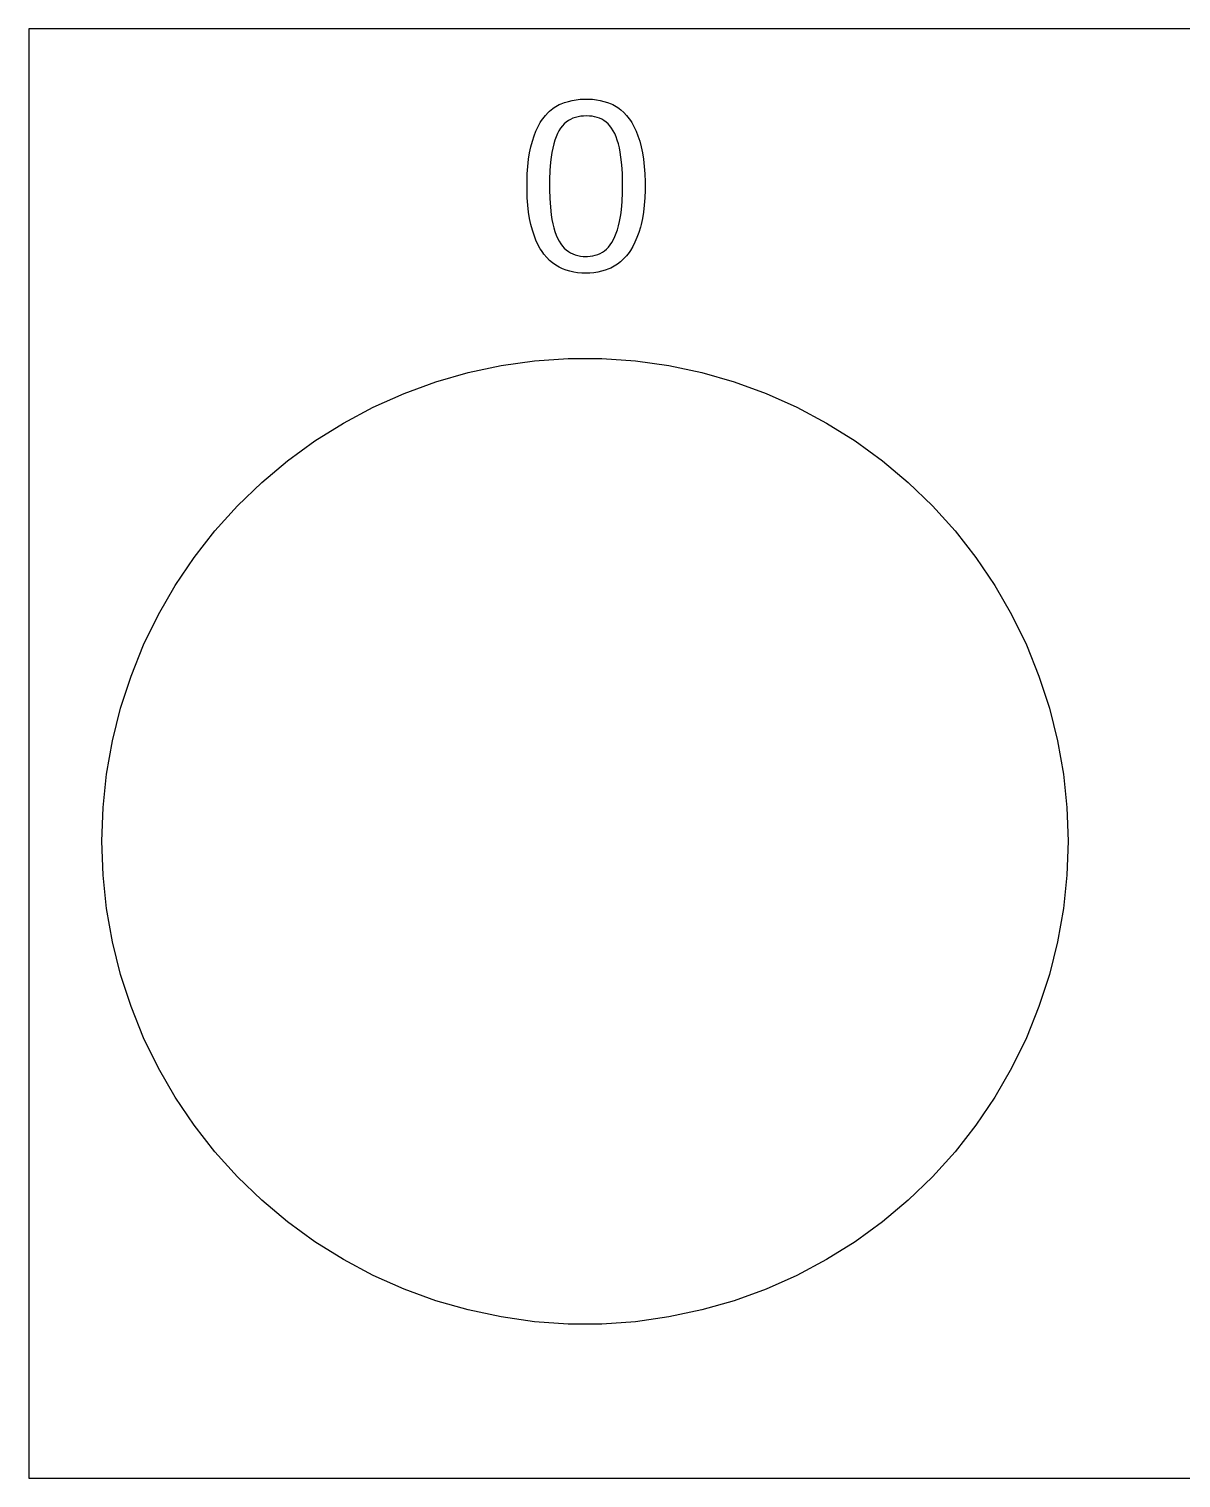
# Model space of a CAD drawing. Header units: metres. Extents: x -123 to 156, y -16 to 16.
# Drawn here: x -122.66 to -96.43, y -16.5 to 16.5 of the extents above; entities that cross this region are included whole.
import ezdxf

# ---------------------------------------------------------------- set-up
doc = ezdxf.new("R2010")
doc.units = ezdxf.units.M

msp = doc.modelspace()

# ---------------------------------------------------------------- linework, layer by layer
for p, q in [((155.66, 16.5), (-122.66, 16.5)), ((-122.66, 16.5), (-122.66, -16.5)), ((-110.464, 14.8267), (-110.379, 14.8522)), ((-110.379, 14.8522), (-110.291, 14.8727)), ((-110.291, 14.8727), (-110.201, 14.888)), ((-110.201, 14.888), (-110.109, 14.8982)), ((-110.109, 14.8982), (-110.014, 14.9034)), ((-110.014, 14.9034), (-109.92, 14.9034)), ((-109.92, 14.9034), (-109.83, 14.8982)), ((-109.83, 14.8982), (-109.741, 14.888)), ((-109.741, 14.888), (-109.655, 14.8727)), ((-109.655, 14.8727), (-109.57, 14.8522)), ((-109.57, 14.8522), (-109.487, 14.8267)), ((-110.963, 14.4541), (-110.903, 14.53)), ((-110.903, 14.53), (-110.839, 14.5984)), ((-110.839, 14.5984), (-110.805, 14.6298)), ((-110.805, 14.6298), (-110.771, 14.6592)), ((-110.771, 14.6592), (-110.736, 14.6867)), ((-110.736, 14.6867), (-110.7, 14.7124)), ((-110.7, 14.7124), (-110.663, 14.7361)), ((-110.663, 14.7361), (-110.625, 14.7579)), ((-110.625, 14.7579), (-110.586, 14.7778)), ((-110.586, 14.7778), (-110.546, 14.7959)), ((-110.546, 14.7959), (-110.464, 14.8267)), ((-109.965, 14.52), (-110.033, 14.5178)), ((-109.901, 14.5179), (-109.965, 14.52)), ((-109.487, 14.8267), (-109.406, 14.7959)), ((-109.406, 14.7959), (-109.367, 14.7778)), ((-109.367, 14.7778), (-109.329, 14.7579)), ((-109.329, 14.7579), (-109.291, 14.7361)), ((-109.291, 14.7361), (-109.254, 14.7124)), ((-109.254, 14.7124), (-109.219, 14.6867)), ((-109.219, 14.6867), (-109.184, 14.6592)), ((-109.184, 14.6592), (-109.117, 14.5984)), ((-109.117, 14.5984), (-109.053, 14.53)), ((-109.053, 14.53), (-108.993, 14.4541)), ((-111.118, 14.1754), (-111.07, 14.2769)), ((-111.07, 14.2769), (-111.019, 14.3698)), ((-111.019, 14.3698), (-110.991, 14.413)), ((-110.991, 14.413), (-110.963, 14.4541)), ((-110.556, 14.2393), (-110.593, 14.181)), ((-110.516, 14.2918), (-110.556, 14.2393)), ((-110.473, 14.3382), (-110.516, 14.2918)), ((-110.427, 14.3788), (-110.473, 14.3382)), ((-110.379, 14.4134), (-110.427, 14.3788)), ((-110.328, 14.442), (-110.379, 14.4134)), ((-110.275, 14.4658), (-110.328, 14.442)), ((-110.218, 14.4853), (-110.275, 14.4658)), ((-110.159, 14.5005), (-110.218, 14.4853)), ((-110.097, 14.5113), (-110.159, 14.5005)), ((-110.033, 14.5178), (-110.097, 14.5113)), ((-109.84, 14.5116), (-109.901, 14.5179)), ((-109.781, 14.501), (-109.84, 14.5116)), ((-109.724, 14.4862), (-109.781, 14.501)), ((-109.669, 14.4672), (-109.724, 14.4862)), ((-109.617, 14.444), (-109.669, 14.4672)), ((-109.568, 14.4157), (-109.617, 14.444)), ((-109.52, 14.3813), (-109.568, 14.4157)), ((-109.476, 14.341), (-109.52, 14.3813)), ((-109.434, 14.2947), (-109.476, 14.341)), ((-109.395, 14.2423), (-109.434, 14.2947)), ((-109.358, 14.184), (-109.395, 14.2423)), ((-108.993, 14.4541), (-108.964, 14.413)), ((-108.964, 14.413), (-108.937, 14.3698)), ((-108.937, 14.3698), (-108.885, 14.2769)), ((-108.885, 14.2769), (-108.837, 14.1754)), ((-111.234, 13.8191), (-111.199, 13.9466)), ((-111.199, 13.9466), (-111.161, 14.0653)), ((-111.161, 14.0653), (-111.118, 14.1754)), ((-110.712, 13.8806), (-110.735, 13.7882)), ((-110.687, 13.966), (-110.712, 13.8806)), ((-110.659, 14.0445), (-110.687, 13.966)), ((-110.627, 14.1162), (-110.659, 14.0445)), ((-110.593, 14.181), (-110.627, 14.1162)), ((-109.324, 14.1192), (-109.358, 14.184)), ((-109.293, 14.0474), (-109.324, 14.1192)), ((-109.265, 13.9688), (-109.293, 14.0474)), ((-109.24, 13.8831), (-109.265, 13.9688)), ((-109.218, 13.7905), (-109.24, 13.8831)), ((-108.837, 14.1754), (-108.794, 14.0653)), ((-108.794, 14.0653), (-108.755, 13.9466)), ((-108.755, 13.9466), (-108.72, 13.8191)), ((-111.302, 13.3708), (-111.285, 13.5314)), ((-111.285, 13.5314), (-111.262, 13.6809)), ((-111.262, 13.6809), (-111.234, 13.8191)), ((-110.771, 13.582), (-110.784, 13.4666)), ((-110.754, 13.689), (-110.771, 13.582)), ((-110.735, 13.7882), (-110.754, 13.689)), ((-109.198, 13.691), (-109.218, 13.7905)), ((-109.182, 13.584), (-109.198, 13.691)), ((-109.163, 13.4072), (-109.182, 13.584)), ((-108.72, 13.8191), (-108.705, 13.7514)), ((-108.705, 13.7514), (-108.691, 13.6809)), ((-108.691, 13.6809), (-108.668, 13.5314)), ((-108.668, 13.5314), (-108.65, 13.3708)), ((-111.314, 13.1989), (-111.302, 13.3708)), ((-110.799, 13.2773), (-110.807, 13.0687)), ((-110.784, 13.4666), (-110.799, 13.2773)), ((-109.15, 13.211), (-109.163, 13.4072)), ((-109.145, 12.9952), (-109.15, 13.211)), ((-108.65, 13.3708), (-108.639, 13.1989)), ((-111.319, 13.0158), (-111.314, 13.1989)), ((-111.319, 12.8282), (-111.319, 13.0158)), ((-110.807, 13.0687), (-110.808, 12.8453)), ((-109.146, 12.7736), (-109.145, 12.9952)), ((-108.639, 13.1989), (-108.633, 13.0158)), ((-108.633, 13.0158), (-108.633, 12.8286)), ((-111.314, 12.6522), (-111.319, 12.8282)), ((-111.302, 12.4861), (-111.314, 12.6522)), ((-110.808, 12.8453), (-110.802, 12.636)), ((-110.802, 12.636), (-110.789, 12.4443)), ((-109.17, 12.3843), (-109.154, 12.5701)), ((-109.154, 12.5701), (-109.146, 12.7736)), ((-108.639, 12.6531), (-108.651, 12.4874)), ((-108.633, 12.8286), (-108.639, 12.6531)), ((-111.285, 12.3299), (-111.302, 12.4861)), ((-111.262, 12.1837), (-111.285, 12.3299)), ((-110.789, 12.4443), (-110.77, 12.2702)), ((-110.77, 12.2702), (-110.753, 12.164)), ((-109.213, 12.1137), (-109.185, 12.2702)), ((-109.185, 12.2702), (-109.17, 12.3843)), ((-108.668, 12.3316), (-108.692, 12.1856)), ((-108.651, 12.4874), (-108.668, 12.3316)), ((-111.234, 12.0474), (-111.262, 12.1837)), ((-111.199, 11.9208), (-111.234, 12.0474)), ((-111.161, 11.8026), (-111.199, 11.9208)), ((-110.753, 12.164), (-110.733, 12.065)), ((-110.733, 12.065), (-110.71, 11.9727)), ((-110.71, 11.9727), (-110.684, 11.887)), ((-110.684, 11.887), (-110.656, 11.808)), ((-109.288, 11.8467), (-109.26, 11.929)), ((-109.26, 11.929), (-109.235, 12.018)), ((-109.235, 12.018), (-109.213, 12.1137)), ((-108.738, 11.985), (-108.775, 11.8627)), ((-108.721, 12.0494), (-108.738, 11.985)), ((-108.692, 12.1856), (-108.721, 12.0494)), ((-111.118, 11.6925), (-111.161, 11.8026)), ((-111.071, 11.5905), (-111.118, 11.6925)), ((-111.019, 11.4966), (-111.071, 11.5905)), ((-110.656, 11.808), (-110.624, 11.7357)), ((-110.624, 11.7357), (-110.59, 11.67)), ((-110.59, 11.67), (-110.553, 11.6106)), ((-110.553, 11.6106), (-110.514, 11.557)), ((-110.514, 11.557), (-110.471, 11.5092)), ((-109.466, 11.5324), (-109.425, 11.5831)), ((-109.425, 11.5831), (-109.386, 11.6396)), ((-109.386, 11.6396), (-109.351, 11.702)), ((-109.351, 11.702), (-109.318, 11.771)), ((-109.318, 11.771), (-109.288, 11.8467)), ((-108.863, 11.6422), (-108.913, 11.5441)), ((-108.817, 11.7484), (-108.863, 11.6422)), ((-108.775, 11.8627), (-108.817, 11.7484)), ((-110.992, 11.4527), (-111.019, 11.4966)), ((-110.964, 11.4108), (-110.992, 11.4527)), ((-110.934, 11.371), (-110.964, 11.4108)), ((-110.872, 11.2973), (-110.934, 11.371)), ((-110.807, 11.2308), (-110.872, 11.2973)), ((-110.738, 11.1715), (-110.807, 11.2308)), ((-110.471, 11.5092), (-110.427, 11.4673)), ((-110.427, 11.4673), (-110.379, 11.4312)), ((-110.379, 11.4312), (-110.329, 11.401)), ((-110.329, 11.401), (-110.276, 11.3762)), ((-110.276, 11.3762), (-110.221, 11.356)), ((-110.221, 11.356), (-110.163, 11.3402)), ((-110.163, 11.3402), (-110.103, 11.329)), ((-110.103, 11.329), (-110.041, 11.3222)), ((-110.041, 11.3222), (-109.976, 11.32)), ((-109.976, 11.32), (-109.944, 11.3206)), ((-109.944, 11.3206), (-109.883, 11.3251)), ((-109.883, 11.3251), (-109.823, 11.3341)), ((-109.823, 11.3341), (-109.765, 11.3475)), ((-109.765, 11.3475), (-109.71, 11.3656)), ((-109.71, 11.3656), (-109.656, 11.3881)), ((-109.656, 11.3881), (-109.605, 11.4154)), ((-109.605, 11.4154), (-109.556, 11.4485)), ((-109.556, 11.4485), (-109.509, 11.4875)), ((-109.509, 11.4875), (-109.466, 11.5324)), ((-109.122, 11.2637), (-109.19, 11.2006)), ((-109.057, 11.3341), (-109.122, 11.2637)), ((-109.026, 11.372), (-109.057, 11.3341)), ((-108.996, 11.412), (-109.026, 11.372)), ((-108.967, 11.454), (-108.996, 11.412)), ((-108.913, 11.5441), (-108.967, 11.454)), ((-110.666, 11.1194), (-110.738, 11.1715)), ((-110.628, 11.0961), (-110.666, 11.1194)), ((-110.59, 11.0746), (-110.628, 11.0961)), ((-110.51, 11.037), (-110.59, 11.0746)), ((-110.428, 11.0061), (-110.51, 11.037)), ((-110.343, 10.9809), (-110.428, 11.0061)), ((-110.256, 10.9613), (-110.343, 10.9809)), ((-110.168, 10.9472), (-110.256, 10.9613)), ((-110.076, 10.9388), (-110.168, 10.9472)), ((-109.983, 10.936), (-110.076, 10.9388)), ((-109.891, 10.9388), (-109.983, 10.936)), ((-109.8, 10.9472), (-109.891, 10.9388)), ((-109.711, 10.9613), (-109.8, 10.9472)), ((-109.625, 10.9809), (-109.711, 10.9613)), ((-109.539, 11.0061), (-109.625, 10.9809)), ((-109.456, 11.037), (-109.539, 11.0061)), ((-109.415, 11.0549), (-109.456, 11.037)), ((-109.376, 11.0746), (-109.415, 11.0549)), ((-109.337, 11.0962), (-109.376, 11.0746)), ((-109.261, 11.1447), (-109.337, 11.0962)), ((-109.19, 11.2006), (-109.261, 11.1447)), ((-111.91, 8.83287), (-111.15, 8.93973)), ((-111.15, 8.93973), (-110.384, 8.99329)), ((-110.384, 8.99329), (-109.616, 8.99329)), ((-109.616, 8.99329), (-108.85, 8.93973)), ((-108.85, 8.93973), (-108.09, 8.83287)), ((-113.399, 8.46161), (-112.661, 8.67325)), ((-112.661, 8.67325), (-111.91, 8.83287)), ((-108.09, 8.83287), (-107.339, 8.67325)), ((-107.339, 8.67325), (-106.601, 8.46161)), ((-114.121, 8.19902), (-113.399, 8.46161)), ((-106.601, 8.46161), (-105.879, 8.19902)), ((-114.822, 7.88673), (-114.121, 8.19902)), ((-105.879, 8.19902), (-105.178, 7.88673)), ((-115.5, 7.52628), (-114.822, 7.88673)), ((-105.178, 7.88673), (-104.5, 7.52628)), ((-116.151, 7.1194), (-115.5, 7.52628)), ((-104.5, 7.52628), (-103.849, 7.1194)), ((-116.772, 6.66811), (-116.151, 7.1194)), ((-103.849, 7.1194), (-103.228, 6.66811)), ((-117.36, 6.17459), (-116.772, 6.66811)), ((-103.228, 6.66811), (-102.64, 6.17459)), ((-117.913, 5.64124), (-117.36, 6.17459)), ((-102.64, 6.17459), (-102.087, 5.64124)), ((-118.426, 5.07066), (-117.913, 5.64124)), ((-102.087, 5.64124), (-101.574, 5.07066)), ((-118.899, 4.46564), (-118.426, 5.07066)), ((-101.574, 5.07066), (-101.101, 4.46564)), ((-119.329, 3.8291), (-118.899, 4.46564)), ((-101.101, 4.46564), (-100.671, 3.8291)), ((-119.712, 3.16418), (-119.329, 3.8291)), ((-100.671, 3.8291), (-100.288, 3.16418)), ((-120.049, 2.47409), (-119.712, 3.16418)), ((-100.288, 3.16418), (-99.951, 2.47409)), ((-120.337, 1.76221), (-120.049, 2.47409)), ((-99.951, 2.47409), (-99.6634, 1.76221)), ((-120.574, 1.032), (-120.337, 1.76221)), ((-99.6634, 1.76221), (-99.4261, 1.032)), ((-120.76, 0.28702), (-120.574, 1.032)), ((-99.4261, 1.032), (-99.2404, 0.28702)), ((-120.893, -0.46909), (-120.76, 0.28702)), ((-99.2404, 0.28702), (-99.1071, -0.46909)), ((-120.973, -1.23267), (-120.893, -0.46909)), ((-99.1071, -0.46909), (-99.0268, -1.23267)), ((-121, -1.99998), (-120.973, -1.23267)), ((-99.0268, -1.23267), (-99, -2)), ((-120.973, -2.76732), (-121, -1.99998)), ((-99, -2), (-99.0268, -2.76732)), ((-120.893, -3.5309), (-120.973, -2.76732)), ((-99.0268, -2.76732), (-99.1071, -3.5309)), ((-120.76, -4.28702), (-120.893, -3.5309)), ((-99.1071, -3.5309), (-99.2404, -4.28702)), ((-120.574, -5.032), (-120.76, -4.28702)), ((-99.2404, -4.28702), (-99.4261, -5.032)), ((-120.337, -5.76221), (-120.574, -5.032)), ((-99.4261, -5.032), (-99.6634, -5.76221)), ((-120.049, -6.47409), (-120.337, -5.76221)), ((-99.6634, -5.76221), (-99.951, -6.47409)), ((-119.712, -7.16418), (-120.049, -6.47409)), ((-99.951, -6.47409), (-100.288, -7.16418)), ((-119.329, -7.8291), (-119.712, -7.16418)), ((-100.288, -7.16418), (-100.671, -7.8291)), ((-118.899, -8.46564), (-119.329, -7.8291)), ((-100.671, -7.8291), (-101.101, -8.46564)), ((-118.426, -9.07066), (-118.899, -8.46564)), ((-101.101, -8.46564), (-101.574, -9.07066)), ((-117.913, -9.64124), (-118.426, -9.07066)), ((-101.574, -9.07066), (-102.087, -9.64124)), ((-117.36, -10.1746), (-117.913, -9.64124)), ((-102.087, -9.64124), (-102.64, -10.1746)), ((-116.772, -10.6681), (-117.36, -10.1746)), ((-102.64, -10.1746), (-103.228, -10.6681)), ((-116.151, -11.1194), (-116.772, -10.6681)), ((-103.228, -10.6681), (-103.849, -11.1194)), ((-115.5, -11.5263), (-116.151, -11.1194)), ((-103.849, -11.1194), (-104.5, -11.5263)), ((-114.822, -11.8867), (-115.5, -11.5263)), ((-104.5, -11.5263), (-105.178, -11.8867)), ((-114.121, -12.199), (-114.822, -11.8867)), ((-113.399, -12.4616), (-114.121, -12.199)), ((-105.879, -12.199), (-106.601, -12.4616)), ((-105.178, -11.8867), (-105.879, -12.199)), ((-112.661, -12.6732), (-113.399, -12.4616)), ((-106.601, -12.4616), (-107.339, -12.6732)), ((-111.91, -12.8329), (-112.661, -12.6732)), ((-111.15, -12.9397), (-111.91, -12.8329)), ((-108.09, -12.8329), (-108.85, -12.9397)), ((-107.339, -12.6732), (-108.09, -12.8329)), ((-110.384, -12.9933), (-111.15, -12.9397)), ((-109.616, -12.9933), (-110.384, -12.9933)), ((-108.85, -12.9397), (-109.616, -12.9933)), ((-122.66, -16.5), (155.66, -16.5))]:
    msp.add_line(p, q)

doc.saveas('drawing.dxf')
